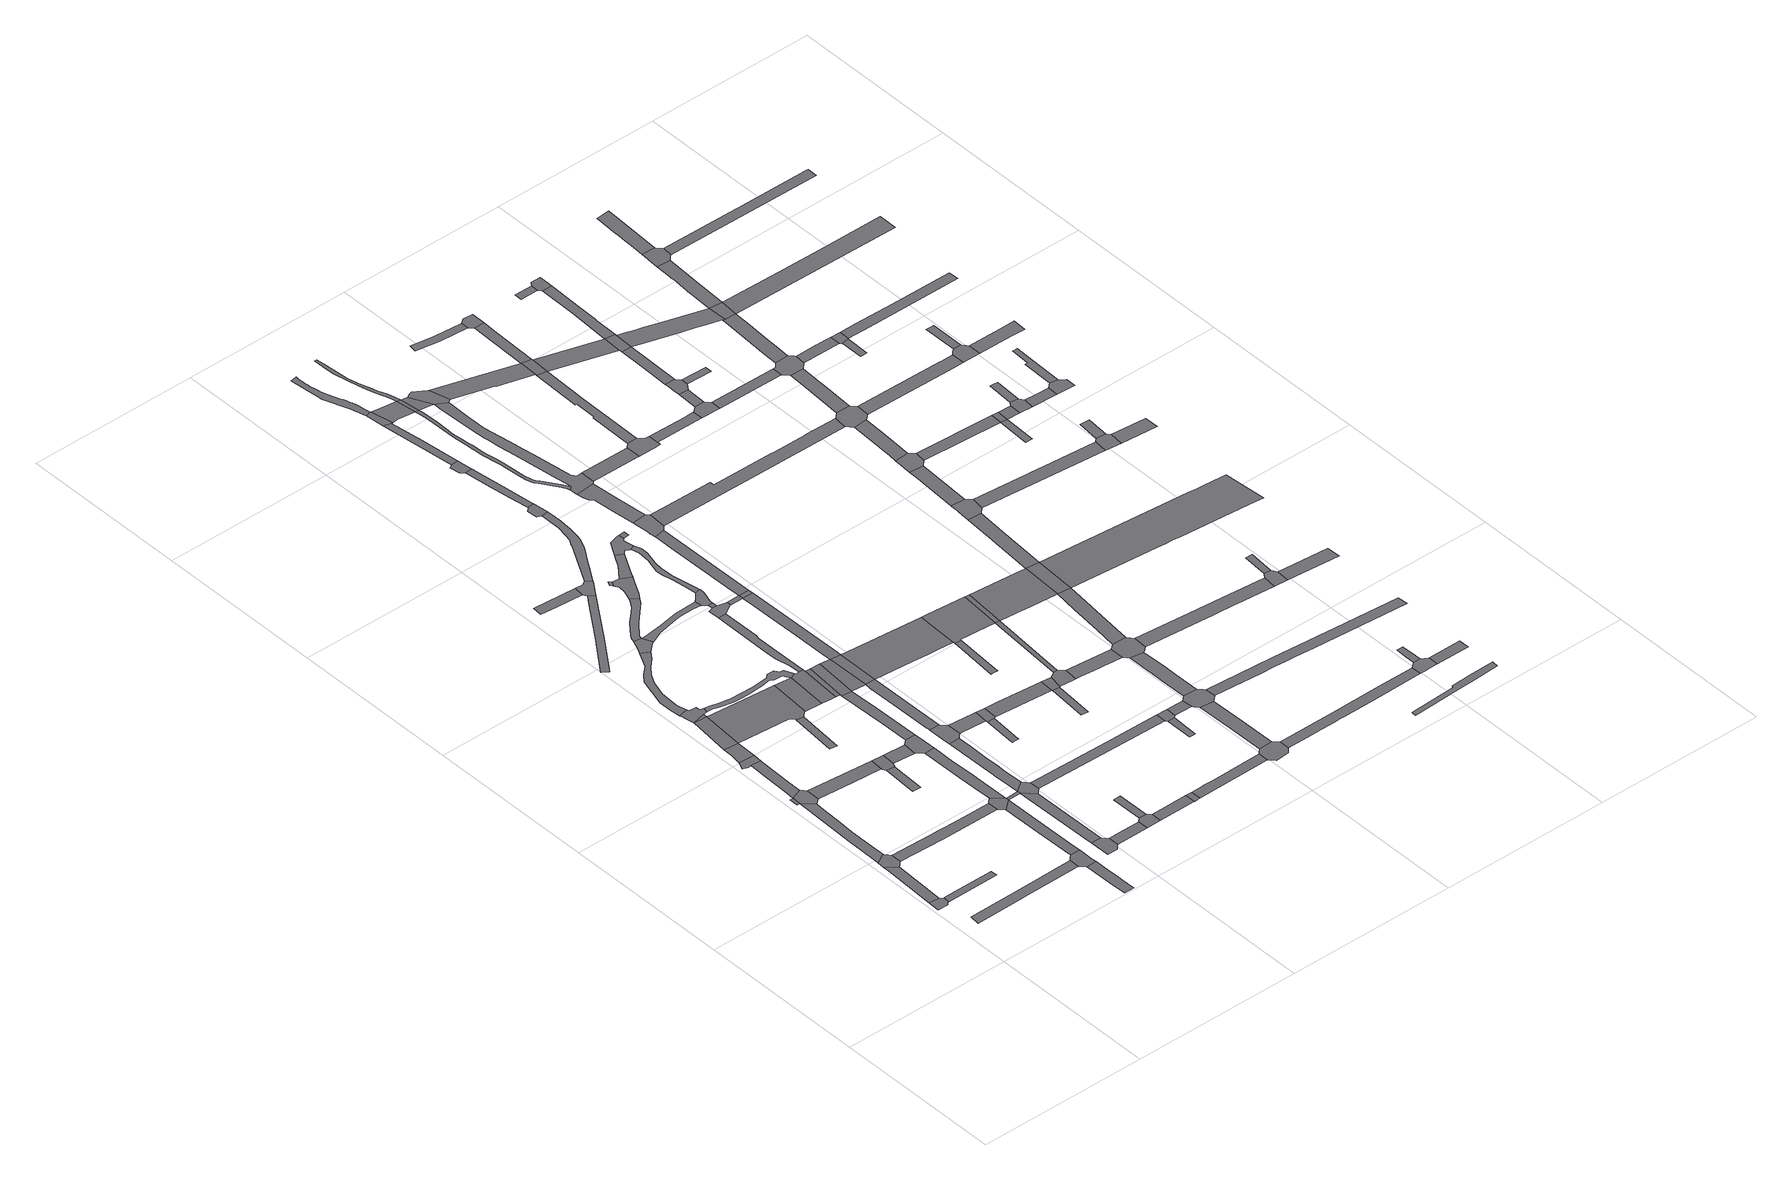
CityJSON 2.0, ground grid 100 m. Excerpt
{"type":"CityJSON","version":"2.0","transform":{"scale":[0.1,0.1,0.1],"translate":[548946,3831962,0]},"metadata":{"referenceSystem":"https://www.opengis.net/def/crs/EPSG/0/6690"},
"CityObjects":{
"road1":{"type":"Road","geometry":[{"type":"MultiSurface","lod":"1","boundaries":[[[0,1,2,3,4,5,6,7,8]]]}]},
"road2":{"type":"Road","attributes":{"RoadStructureAttribute.sectionType":"1"},"geometry":[{"type":"MultiSurface","lod":"1","boundaries":[[[9,10,0,8,11]]]}]},
"road3":{"type":"Road","geometry":[{"type":"MultiSurface","lod":"1","boundaries":[[[12,13,14,15,9,11,16,17,18,19]]]}]},
"road4":{"type":"Road","attributes":{"RoadStructureAttribute.sectionType":"1"},"geometry":[{"type":"MultiSurface","lod":"1","boundaries":[[[20,21,22,23,24,25,6,5]]]}]},
"road5":{"type":"Road","attributes":{"RoadStructureAttribute.sectionType":"1"},"geometry":[{"type":"MultiSurface","lod":"1","boundaries":[[[26,27,28,29,30,31,32,33,34,15,14,35,36,37,38,39,40,41,42]]]}]},
"road6":{"type":"Road","attributes":{"RoadStructureAttribute.sectionType":"1"},"geometry":[{"type":"MultiSurface","lod":"1","boundaries":[[[43,44,26,45]]]}]},
"road7":{"type":"Road","attributes":{"RoadStructureAttribute.sectionType":"1"},"geometry":[{"type":"MultiSurface","lod":"1","boundaries":[[[46,47,48,49,50,51,52]]]}]},
"road8":{"type":"Road","geometry":[{"type":"MultiSurface","lod":"1","boundaries":[[[53,54,45,26,42,55,56]]]}]},
"road9":{"type":"Road","attributes":{"RoadStructureAttribute.sectionType":"1"},"geometry":[{"type":"MultiSurface","lod":"1","boundaries":[[[57,58,59,60,45,54,61,62,63,64]]]}]},
"road10":{"type":"Road","geometry":[{"type":"MultiSurface","lod":"1","boundaries":[[[65,66,67,57,64,68]]]}]},
"road11":{"type":"Road","attributes":{"RoadStructureAttribute.sectionType":"1"},"geometry":[{"type":"MultiSurface","lod":"1","boundaries":[[[69,70,65,68,71,72]]]}]},
"road12":{"type":"Road","attributes":{"RoadStructureAttribute.sectionType":"1"},"geometry":[{"type":"MultiSurface","lod":"1","boundaries":[[[73,74,75,76,19,18,77,78,79]]]}]},
"road13":{"type":"Road","geometry":[{"type":"MultiSurface","lod":"1","boundaries":[[[80,69,72,81]]]}]},
"road14":{"type":"Road","attributes":{"RoadStructureAttribute.sectionType":"1"},"geometry":[{"type":"MultiSurface","lod":"1","boundaries":[[[56,55,82,83,84]]]}]},
"road15":{"type":"Road","geometry":[{"type":"MultiSurface","lod":"1","boundaries":[[[85,80,81]]]}]},
"road16":{"type":"Road","attributes":{"RoadStructureAttribute.sectionType":"1"},"geometry":[{"type":"MultiSurface","lod":"1","boundaries":[[[86,87,88,89,90,91,92,80,85,93,94]]]}]},
"road17":{"type":"Road","attributes":{"RoadStructureAttribute.sectionType":"1"},"geometry":[{"type":"MultiSurface","lod":"1","boundaries":[[[95,96,97,98,99,100,101,102]]]}]},
"road18":{"type":"Road","geometry":[{"type":"MultiSurface","lod":"1","boundaries":[[[103,104,46,52,105,95,102,106,107,108]]]}]},
"road19":{"type":"Road","geometry":[{"type":"MultiSurface","lod":"1","boundaries":[[[109,110,111,112,113]]]}]},
"road20":{"type":"Road","attributes":{"RoadStructureAttribute.sectionType":"1"},"geometry":[{"type":"MultiSurface","lod":"1","boundaries":[[[114,115,116,117,118,119,120,121,90,89,122,123,124,125,126,127,128,129]]]}]},
"road21":{"type":"Road","attributes":{"RoadStructureAttribute.sectionType":"1"},"geometry":[{"type":"MultiSurface","lod":"1","boundaries":[[[130,131,132,133,134,135,103,108]]]}]},
"road22":{"type":"Road","attributes":{"RoadStructureAttribute.sectionType":"1"},"geometry":[{"type":"MultiSurface","lod":"1","boundaries":[[[81,72,136,137,138,139,140,141,142,143,144,145]]]}]},
"road23":{"type":"Road","geometry":[{"type":"MultiSurface","lod":"1","boundaries":[[[84,83,146,109,113,147,148]]]}]},
"road24":{"type":"Road","attributes":{"RoadStructureAttribute.sectionType":"1"},"geometry":[{"type":"MultiSurface","lod":"1","boundaries":[[[139,149,150,151,152,140]]]}]},
"road25":{"type":"Road","geometry":[{"type":"MultiSurface","lod":"1","boundaries":[[[153,154,155,156,157,158,159,160,161,162,163,164,165]]]}]},
"road26":{"type":"Road","geometry":[{"type":"MultiSurface","lod":"1","boundaries":[[[166,79,78,167,168,134,133,169]]]}]},
"road27":{"type":"Road","attributes":{"RoadStructureAttribute.sectionType":"1"},"geometry":[{"type":"MultiSurface","lod":"1","boundaries":[[[148,147,170,171]]]}]},
"road28":{"type":"Road","attributes":{"RoadStructureAttribute.sectionType":"1"},"geometry":[{"type":"MultiSurface","lod":"1","boundaries":[[[172,173,174,175,176,177,178,179,180,181,182]]]}]},
"road29":{"type":"Road","attributes":{"RoadStructureAttribute.sectionType":"1"},"geometry":[{"type":"MultiSurface","lod":"1","boundaries":[[[183,184,185,186,187,156,155,188]]]}]},
"road30":{"type":"Road","attributes":{"RoadStructureAttribute.sectionType":"1"},"geometry":[{"type":"MultiSurface","lod":"1","boundaries":[[[189,190,191,192,193,194,195,196,197,198,199,94,93,200,201,202,203,204,205,206,207,208,209,210,211,212,213,214,215,216]]]}]},
"road31":{"type":"Road","attributes":{"RoadStructureAttribute.sectionType":"1"},"geometry":[{"type":"MultiSurface","lod":"1","boundaries":[[[217,169,133,218,183]]]}]},
"road32":{"type":"Road","attributes":{"RoadStructureAttribute.sectionType":"1"},"geometry":[{"type":"MultiSurface","lod":"1","boundaries":[[[219,220,221,222,223,224,225,226,227,228,229,166,169]]]}]},
"road33":{"type":"Road","geometry":[{"type":"MultiSurface","lod":"1","boundaries":[[[230,231,114,129,232,233,234]]]}]},
"road34":{"type":"Road","attributes":{"RoadStructureAttribute.sectionType":"1"},"geometry":[{"type":"MultiSurface","lod":"1","boundaries":[[[235,236,165,164,237,238]]]}]},
"road35":{"type":"Road","geometry":[{"type":"MultiSurface","lod":"1","boundaries":[[[239,217,183,188,240,241,242,243]]]}]},
"road36":{"type":"Road","geometry":[{"type":"MultiSurface","lod":"1","boundaries":[[[244,245,246,247,248,249,171,170,250,251,226,225]]]}]},
"road37":{"type":"Road","attributes":{"RoadStructureAttribute.sectionType":"1"},"geometry":[{"type":"MultiSurface","lod":"1","boundaries":[[[252,253,254,255,256]]]}]},
"road38":{"type":"Road","geometry":[{"type":"MultiSurface","lod":"1","boundaries":[[[145,144,257,258,215]]]}]},
"road39":{"type":"Road","attributes":{"RoadStructureAttribute.sectionType":"1"},"geometry":[{"type":"MultiSurface","lod":"1","boundaries":[[[259,260,261,262,263,217,239,264,265,266,267,268,269]]]}]},
"road40":{"type":"Road","attributes":{"RoadStructureAttribute.sectionType":"1"},"geometry":[{"type":"MultiSurface","lod":"1","boundaries":[[[270,271,249,248,272,273,274,275]]]}]},
"road41":{"type":"Road","attributes":{"RoadStructureAttribute.sectionType":"1"},"geometry":[{"type":"MultiSurface","lod":"1","boundaries":[[[276,277,278,279,280,281,282,230,234,283,284,285,286,287,288]]]}]},
"road42":{"type":"Road","geometry":[{"type":"MultiSurface","lod":"1","boundaries":[[[289,290,238,237,291,292]]]}]},
"road43":{"type":"Road","geometry":[{"type":"MultiSurface","lod":"1","boundaries":[[[293,216,215,258,294,295,296,297,298]]]}]},
"road44":{"type":"Road","geometry":[{"type":"MultiSurface","lod":"1","boundaries":[[[299,300,290,289]]]}]},
"road45":{"type":"Road","geometry":[{"type":"MultiSurface","lod":"1","boundaries":[[[301,302,303,304,259,269,305,306,307,308]]]}]},
"road46":{"type":"Road","attributes":{"RoadStructureAttribute.sectionType":"1"},"geometry":[{"type":"MultiSurface","lod":"1","boundaries":[[[296,295,309,310]]]}]},
"road47":{"type":"Road","attributes":{"RoadStructureAttribute.sectionType":"1"},"geometry":[{"type":"MultiSurface","lod":"1","boundaries":[[[311,312,313,314,315,234,233,316,317,318,319,320]]]}]},
"road48":{"type":"Road","geometry":[{"type":"MultiSurface","lod":"1","boundaries":[[[321,322,256,255,172,182,323,324,325]]]}]},
"road49":{"type":"Road","geometry":[{"type":"MultiSurface","lod":"1","boundaries":[[[326,327,310,309,328,270,275,329]]]}]},
"road50":{"type":"Road","attributes":{"RoadStructureAttribute.sectionType":"1"},"geometry":[{"type":"MultiSurface","lod":"1","boundaries":[[[330,331,332,333,334,335,301,308,336,337,338,339,340]]]}]},
"road51":{"type":"Road","attributes":{"RoadStructureAttribute.sectionType":"1"},"geometry":[{"type":"MultiSurface","lod":"1","boundaries":[[[341,342,292,291,343,344]]]}]},
"road52":{"type":"Road","attributes":{"RoadStructureAttribute.sectionType":"1"},"geometry":[{"type":"MultiSurface","lod":"1","boundaries":[[[345,329,275,346,347,330,348]]]}]},
"road53":{"type":"Road","attributes":{"RoadStructureAttribute.sectionType":"1"},"geometry":[{"type":"MultiSurface","lod":"1","boundaries":[[[349,350,351,352,298,297,353,354,355,356]]]}]},
"road54":{"type":"Road","attributes":{"RoadStructureAttribute.sectionType":"1"},"geometry":[{"type":"MultiSurface","lod":"1","boundaries":[[[357,358,359,360]]]}]},
"road55":{"type":"Road","attributes":{"RoadStructureAttribute.sectionType":"1"},"geometry":[{"type":"MultiSurface","lod":"1","boundaries":[[[361,307,306,362,363]]]}]},
"road56":{"type":"Road","attributes":{"RoadStructureAttribute.sectionType":"1"},"geometry":[{"type":"MultiSurface","lod":"1","boundaries":[[[364,360,359,365,366,276,288,367,368,369,370]]]}]},
"road57":{"type":"Road","geometry":[{"type":"MultiSurface","lod":"1","boundaries":[[[371,372,373,374,375,376,377]]]}]},
"road58":{"type":"Road","geometry":[{"type":"MultiSurface","lod":"1","boundaries":[[[348,330,340,378,379]]]}]},
"road59":{"type":"Road","geometry":[{"type":"MultiSurface","lod":"1","boundaries":[[[344,343,380,381,382]]]}]},
"road60":{"type":"Road","geometry":[{"type":"MultiSurface","lod":"1","boundaries":[[[363,362,371,377,383,384]]]}]},
"road61":{"type":"Road","geometry":[{"type":"MultiSurface","lod":"1","boundaries":[[[385,386,387,349,356,388,389,390]]]}]},
"road62":{"type":"Road","attributes":{"RoadStructureAttribute.sectionType":"1"},"geometry":[{"type":"MultiSurface","lod":"1","boundaries":[[[391,386,385,392]]]}]},
"road63":{"type":"Road","attributes":{"RoadStructureAttribute.sectionType":"1"},"geometry":[{"type":"MultiSurface","lod":"1","boundaries":[[[393,394,395,396,397,398,399,400,401,402,403,404,405,406,407,408,409,410,411,412,413,414,321,325]]]}]},
"road64":{"type":"Road","geometry":[{"type":"MultiSurface","lod":"1","boundaries":[[[415,416,417,418,419,311,320,391,392]]]}]},
"road65":{"type":"Road","attributes":{"RoadStructureAttribute.sectionType":"1"},"geometry":[{"type":"MultiSurface","lod":"1","boundaries":[[[420,421,422,423,370,369,424,425]]]}]},
"road66":{"type":"Road","attributes":{"RoadStructureAttribute.sectionType":"1"},"geometry":[{"type":"MultiSurface","lod":"1","boundaries":[[[426,427,428,243,242,429,430,431,432]]]}]},
"road67":{"type":"Road","attributes":{"RoadStructureAttribute.sectionType":"1"},"geometry":[{"type":"MultiSurface","lod":"1","boundaries":[[[433,434,435,436,437,348,379,438,439,440,441,442,443]]]}]},
"road68":{"type":"Road","attributes":{"RoadStructureAttribute.sectionType":"1"},"geometry":[{"type":"MultiSurface","lod":"1","boundaries":[[[390,389,433,444]]]}]},
"road69":{"type":"Road","attributes":{"RoadStructureAttribute.sectionType":"1"},"geometry":[{"type":"MultiSurface","lod":"1","boundaries":[[[445,446,447,448,449,450,451,452,453,454,455,456,457,458,459,460,461,462,463,464,465,466,467,418,417]]]}]},
"road70":{"type":"Road","geometry":[{"type":"MultiSurface","lod":"1","boundaries":[[[468,469,470,471,420,425,472,473,456,455,474,475,476,477,478]]]}]},
"road71":{"type":"Road","geometry":[{"type":"MultiSurface","lod":"1","boundaries":[[[444,433,443,479]]]}]},
"road72":{"type":"Road","geometry":[{"type":"MultiSurface","lod":"1","boundaries":[[[480,481,482,483,484,485,486,406,405]]]}]},
"road73":{"type":"Road","attributes":{"RoadStructureAttribute.sectionType":"1"},"geometry":[{"type":"MultiSurface","lod":"1","boundaries":[[[487,384,383,488,489]]]}]},
"road74":{"type":"Road","attributes":{"RoadStructureAttribute.sectionType":"1"},"geometry":[{"type":"MultiSurface","lod":"1","boundaries":[[[379,378,490,491,492,493,494,495]]]}]},
"road75":{"type":"Road","attributes":{"RoadStructureAttribute.sectionType":"1"},"geometry":[{"type":"MultiSurface","lod":"1","boundaries":[[[496,497,498,382,381,499,500,501]]]}]},
"road76":{"type":"Road","attributes":{"RoadStructureAttribute.sectionType":"1"},"geometry":[{"type":"MultiSurface","lod":"1","boundaries":[[[502,503,504,505,506,507,508,509,483,482]]]}]},
"road77":{"type":"Road","attributes":{"RoadStructureAttribute.sectionType":"1"},"geometry":[{"type":"MultiSurface","lod":"1","boundaries":[[[510,511,512,468,478]]]}]},
"road78":{"type":"Road","attributes":{"RoadStructureAttribute.sectionType":"1"},"geometry":[{"type":"MultiSurface","lod":"1","boundaries":[[[513,514,515,516,517,518,519,520,444,479]]]}]},
"road79":{"type":"Road","geometry":[{"type":"MultiSurface","lod":"1","boundaries":[[[521,522,523,524,525,506,505]]]}]},
"road80":{"type":"Road","attributes":{"RoadStructureAttribute.sectionType":"1"},"geometry":[{"type":"MultiSurface","lod":"1","boundaries":[[[526,527,528,529,530]]]}]},
"road81":{"type":"Road","attributes":{"RoadStructureAttribute.sectionType":"1"},"geometry":[{"type":"MultiSurface","lod":"1","boundaries":[[[531,532,523,522,533,534,535]]]}]},
"road82":{"type":"Road","attributes":{"RoadStructureAttribute.sectionType":"1"},"geometry":[{"type":"MultiSurface","lod":"1","boundaries":[[[536,537,538,539,540,541,542]]]}]},
"road83":{"type":"Road","geometry":[{"type":"MultiSurface","lod":"1","boundaries":[[[489,488,543,526,530,544,545,546]]]}]},
"road84":{"type":"Road","geometry":[{"type":"MultiSurface","lod":"1","boundaries":[[[547,548,531,535,549,550,551]]]}]},
"road85":{"type":"Road","geometry":[{"type":"MultiSurface","lod":"1","boundaries":[[[552,553,554,555,556,557,517,516,558,559,560,561]]]}]},
"road86":{"type":"Road","attributes":{"RoadStructureAttribute.sectionType":"1"},"geometry":[{"type":"MultiSurface","lod":"1","boundaries":[[[562,563,564,565,566,567,568,569,570,571,572,573,574,575,576,577,578,579,580,581,582,583,584,585,586,587,548,547]]]}]},
"road87":{"type":"Road","geometry":[{"type":"MultiSurface","lod":"1","boundaries":[[[588,589,590,591,592,593,594,595,596,553,552]]]}]},
"road88":{"type":"Road","geometry":[{"type":"MultiSurface","lod":"1","boundaries":[[[597,598,599,600,601,602]]]}]},
"road89":{"type":"Road","geometry":[{"type":"MultiSurface","lod":"1","boundaries":[[[603,546,545,604,605,606,607]]]}]},
"road90":{"type":"Road","attributes":{"RoadStructureAttribute.sectionType":"7"},"geometry":[{"type":"MultiSurface","lod":"1","boundaries":[[[608,609,551,550,610,611,612,613,614]]]}]},
"road91":{"type":"Road","geometry":[{"type":"MultiSurface","lod":"1","boundaries":[[[432,431,615,597,602,616,617]]]}]},
"road92":{"type":"Road","attributes":{"RoadStructureAttribute.sectionType":"1"},"geometry":[{"type":"MultiSurface","lod":"1","boundaries":[[[613,618,619,620,621,622,623,624,625,626,627,628,629,630,631,632,633,634,635,636,637,638,639,640,641,642,643,644,645,646,647,648,649,650,651,652,653,654,655,656,657,658,659,660,661]]]}]},
"road93":{"type":"Road","geometry":[{"type":"MultiSurface","lod":"1","boundaries":[[[662,663,664,665,501,500,666,667,668,669,670,671]]]}]},
"road94":{"type":"Road","geometry":[{"type":"MultiSurface","lod":"1","boundaries":[[[614,613,661,672]]]}]},
"road95":{"type":"Road","attributes":{"RoadStructureAttribute.sectionType":"1"},"geometry":[{"type":"MultiSurface","lod":"1","boundaries":[[[617,616,673,674]]]}]},
"road96":{"type":"Road","attributes":{"RoadStructureAttribute.sectionType":"1"},"geometry":[{"type":"MultiSurface","lod":"1","boundaries":[[[675,603,607,676]]]}]},
"road97":{"type":"Road","geometry":[{"type":"MultiSurface","lod":"1","boundaries":[[[677,495,494,678,679,536,542,680,681,682,683,684,675,685]]]}]},
"road98":{"type":"Road","attributes":{"RoadStructureAttribute.sectionType":"1"},"geometry":[{"type":"MultiSurface","lod":"1","boundaries":[[[686,687,688,689,690,691,692,693,694,695,696,697,698,699,640,639,590,589,700,701,702,703,704,705,706,707,708,709,710,711]]]}]},
"road99":{"type":"Road","attributes":{"RoadStructureAttribute.sectionType":"1"},"geometry":[{"type":"MultiSurface","lod":"1","boundaries":[[[712,713,714,715,716,717,718,719,720,721,614,672,722,723,724,725,726,727,728,729,730]]]}]},
"road100":{"type":"Road","geometry":[{"type":"MultiSurface","lod":"1","boundaries":[[[672,661,731,686,732]]]}]},
"road101":{"type":"Road","attributes":{"RoadStructureAttribute.sectionType":"1"},"geometry":[{"type":"MultiSurface","lod":"1","boundaries":[[[733,734,664,663,735,736]]]}]},
"road102":{"type":"Road","attributes":{"RoadStructureAttribute.sectionType":"1"},"geometry":[{"type":"MultiSurface","lod":"1","boundaries":[[[737,606,605,738,739,740,741,742,743,744]]]}]},
"road103":{"type":"Road","geometry":[{"type":"MultiSurface","lod":"1","boundaries":[[[745,746,747,748,732,686,711,749,750,751,752,753]]]}]},
"road104":{"type":"Road","geometry":[{"type":"MultiSurface","lod":"1","boundaries":[[[754,755,756,674,673,757,758,733,736,759,760,761,762,763,764,765]]]}]},
"road105":{"type":"Road","geometry":[{"type":"MultiSurface","lod":"1","boundaries":[[[701,700,766,767,768,769,770]]]}]},
"road106":{"type":"Road","geometry":[{"type":"MultiSurface","lod":"1","boundaries":[[[685,675,676,771]]]}]},
"road107":{"type":"Road","attributes":{"RoadStructureAttribute.sectionType":"1"},"geometry":[{"type":"MultiSurface","lod":"1","boundaries":[[[772,773,774,775,754,765,776,777,778,779]]]}]},
"road108":{"type":"Road","geometry":[{"type":"MultiSurface","lod":"1","boundaries":[[[780,781,744,743,782,772,779,783,784,785,786]]]}]},
"road109":{"type":"Road","attributes":{"RoadStructureAttribute.sectionType":"1"},"geometry":[{"type":"MultiSurface","lod":"1","boundaries":[[[787,788,789,771,676,790,791,792,793,794,795,796]]]}]},
"road110":{"type":"Road","attributes":{"RoadStructureAttribute.sectionType":"1"},"geometry":[{"type":"MultiSurface","lod":"1","boundaries":[[[797,752,751,798,799,800,801]]]}]},
"road111":{"type":"Road","geometry":[{"type":"MultiSurface","lod":"1","boundaries":[[[802,803,770,769,804,805,806,807,808,809,810,811,812,813,814]]]}]},
"road112":{"type":"Road","attributes":{"RoadStructureAttribute.sectionType":"1"},"geometry":[{"type":"MultiSurface","lod":"1","boundaries":[[[795,815,816,780,786,817,818]]]}]},
"road113":{"type":"Road","attributes":{"RoadStructureAttribute.sectionType":"1"},"geometry":[{"type":"MultiSurface","lod":"1","boundaries":[[[819,820,821,822,823,824,825,826,827,561,560,828,829,830,831]]]}]},
"road114":{"type":"Road","attributes":{"RoadStructureAttribute.sectionType":"1"},"geometry":[{"type":"MultiSurface","lod":"1","boundaries":[[[832,833,671,670,834,835,836,837,838,839,840,841,842,843,844,845]]]}]},
"road115":{"type":"Road","attributes":{"RoadStructureAttribute.sectionType":"1"},"geometry":[{"type":"MultiSurface","lod":"1","boundaries":[[[846,847,848,849,850,851,802,814,852,853]]]}]},
"road116":{"type":"Road","geometry":[{"type":"MultiSurface","lod":"1","boundaries":[[[796,795,818,854]]]}]},
"road117":{"type":"Road","attributes":{"RoadStructureAttribute.sectionType":"1"},"geometry":[{"type":"MultiSurface","lod":"1","boundaries":[[[855,856,857,858,859,860,861]]]}]},
"road118":{"type":"Road","attributes":{"RoadStructureAttribute.sectionType":"1"},"geometry":[{"type":"MultiSurface","lod":"1","boundaries":[[[862,863,810,809,864,865]]]}]},
"road119":{"type":"Road","geometry":[{"type":"MultiSurface","lod":"1","boundaries":[[[801,800,846,853,866,867]]]}]},
"road120":{"type":"Road","attributes":{"RoadStructureAttribute.sectionType":"1"},"geometry":[{"type":"MultiSurface","lod":"1","boundaries":[[[868,869,796,854,870,871,872]]]}]},
"road121":{"type":"Road","attributes":{"RoadStructureAttribute.sectionType":"1"},"geometry":[{"type":"MultiSurface","lod":"1","boundaries":[[[873,874,875,801,867,876,877]]]}]},
"road122":{"type":"Road","attributes":{"RoadStructureAttribute.sectionType":"1"},"geometry":[{"type":"MultiSurface","lod":"1","boundaries":[[[878,879,880,881,785,784,882,883,884,885,886,887,888]]]}]},
"road123":{"type":"Road","geometry":[{"type":"MultiSurface","lod":"1","boundaries":[[[889,861,860,873,877,890]]]}]},
"road124":{"type":"Road","attributes":{"RoadStructureAttribute.sectionType":"1"},"geometry":[{"type":"MultiSurface","lod":"1","boundaries":[[[891,892,762,761,893,894,895,896,897,898,899,900]]]}]},
"road125":{"type":"Road","geometry":[{"type":"MultiSurface","lod":"1","boundaries":[[[901,865,864,902,903,904,905,906]]]}]},
"road126":{"type":"Road","attributes":{"RoadStructureAttribute.sectionType":"1"},"geometry":[{"type":"MultiSurface","lod":"1","boundaries":[[[907,866,853,908,909,910]]]}]},
"road127":{"type":"Road","geometry":[{"type":"MultiSurface","lod":"1","boundaries":[[[911,912,913,914,915,916,868,872,917,918,919,920]]]}]},
"road128":{"type":"Road","attributes":{"RoadStructureAttribute.sectionType":"1"},"geometry":[{"type":"MultiSurface","lod":"1","boundaries":[[[921,901,906,922]]]}]},
"road129":{"type":"Road","geometry":[{"type":"MultiSurface","lod":"1","boundaries":[[[923,924,925,921,922,926,927,928]]]}]},
"road130":{"type":"Road","attributes":{"RoadStructureAttribute.sectionType":"1"},"geometry":[{"type":"MultiSurface","lod":"1","boundaries":[[[929,930,931,911,920,932]]]}]},
"road131":{"type":"Road","attributes":{"RoadStructureAttribute.sectionType":"1"},"geometry":[{"type":"MultiSurface","lod":"1","boundaries":[[[933,934,935,936,937,938,939,940,941,942,943,944]]]}]},
"road132":{"type":"Road","attributes":{"RoadStructureAttribute.sectionType":"1"},"geometry":[{"type":"MultiSurface","lod":"1","boundaries":[[[945,946,923,928,947,948]]]}]},
"road133":{"type":"Road","geometry":[{"type":"MultiSurface","lod":"1","boundaries":[[[949,950,845,844,951,952,953,954]]]}]},
"road134":{"type":"Road","geometry":[{"type":"MultiSurface","lod":"1","boundaries":[[[955,956,929,932,957,958]]]}]},
"road135":{"type":"Road","geometry":[{"type":"MultiSurface","lod":"1","boundaries":[[[959,960,961,927,926]]]}]},
"road136":{"type":"Road","geometry":[{"type":"MultiSurface","lod":"1","boundaries":[[[962,963,964,965,966,950,949]]]}]},
"road137":{"type":"Road","geometry":[{"type":"MultiSurface","lod":"1","boundaries":[[[910,909,967,945,948,968,969]]]}]},
"road138":{"type":"Road","attributes":{"RoadStructureAttribute.sectionType":"1"},"geometry":[{"type":"MultiSurface","lod":"1","boundaries":[[[905,904,970,971]]]}]},
"road139":{"type":"Road","attributes":{"RoadStructureAttribute.sectionType":"1"},"geometry":[{"type":"MultiSurface","lod":"1","boundaries":[[[972,973,974,975,976,956,955]]]}]},
"road140":{"type":"Road","geometry":[{"type":"MultiSurface","lod":"1","boundaries":[[[977,978,979,980]]]}]},
"road141":{"type":"Road","attributes":{"RoadStructureAttribute.sectionType":"1"},"geometry":[{"type":"MultiSurface","lod":"1","boundaries":[[[981,982,910,969,983,984,985,986,987]]]}]},
"road142":{"type":"Road","attributes":{"RoadStructureAttribute.sectionType":"1"},"geometry":[{"type":"MultiSurface","lod":"1","boundaries":[[[988,954,953,989]]]}]},
"road143":{"type":"Road","geometry":[{"type":"MultiSurface","lod":"1","boundaries":[[[990,991,831,830,992,974,973,993,994,995,996,997,998]]]}]},
"road144":{"type":"Road","attributes":{"RoadStructureAttribute.sectionType":"1"},"geometry":[{"type":"MultiSurface","lod":"1","boundaries":[[[999,1000,1001,1002,1003,854,818,1004,1005,1006,1007,1008,1009,1010,1011,1012]]]}]},
"road145":{"type":"Road","geometry":[{"type":"MultiSurface","lod":"1","boundaries":[[[1013,888,887,1014,1015,1016]]]}]},
"road146":{"type":"Road","geometry":[{"type":"MultiSurface","lod":"1","boundaries":[[[1017,980,979,981,987,1018]]]}]},
"road147":{"type":"Road","geometry":[{"type":"MultiSurface","lod":"1","boundaries":[[[1019,1020,1013,1016]]]}]},
"road148":{"type":"Road","attributes":{"RoadStructureAttribute.sectionType":"1"},"geometry":[{"type":"MultiSurface","lod":"1","boundaries":[[[1021,1022,990,998,1023,1024,1025,1026]]]}]},
"road149":{"type":"Road","attributes":{"RoadStructureAttribute.sectionType":"1"},"geometry":[{"type":"MultiSurface","lod":"1","boundaries":[[[1027,1028,1029,1030,1031,918,917,1032,1033,1034]]]}]},
"road150":{"type":"Road","attributes":{"RoadStructureAttribute.sectionType":"1"},"geometry":[{"type":"MultiSurface","lod":"1","boundaries":[[[1035,1036,1037,1038,1039,968,948,1040,1041,1042,1043,1044,1045,1046,1047]]]}]},
"road151":{"type":"Road","attributes":{"RoadStructureAttribute.sectionType":"1"},"geometry":[{"type":"MultiSurface","lod":"1","boundaries":[[[958,957,1048,1049]]]}]},
"road152":{"type":"Road","geometry":[{"type":"MultiSurface","lod":"1","boundaries":[[[1050,1051,1052,1053,1054,971,970,1055,1021,1026,1056,1057,1058,1059]]]}]},
"road153":{"type":"Road","attributes":{"RoadStructureAttribute.sectionType":"1"},"geometry":[{"type":"MultiSurface","lod":"1","boundaries":[[[1015,1014,1060,1061]]]}]},
"road154":{"type":"Road","attributes":{"RoadStructureAttribute.sectionType":"1"},"geometry":[{"type":"MultiSurface","lod":"1","boundaries":[[[1062,1063,1064,1052,1051,1065,1066,1067,1068,1069,1046]]]}]},
"road155":{"type":"Road","geometry":[{"type":"MultiSurface","lod":"1","boundaries":[[[1048,1070,1071,1072]]]}]},
"road156":{"type":"Road","attributes":{"RoadStructureAttribute.sectionType":"1"},"geometry":[{"type":"MultiSurface","lod":"1","boundaries":[[[1073,1074,1075,1059,1058,1076,1077]]]}]},
"road157":{"type":"Road","attributes":{"RoadStructureAttribute.sectionType":"1"},"geometry":[{"type":"MultiSurface","lod":"1","boundaries":[[[1078,1079,1080,995,994,1081,1082,1083]]]}]},
"road158":{"type":"Road","geometry":[{"type":"MultiSurface","lod":"1","boundaries":[[[1047,1046,1069,1084,1085]]]}]},
"road159":{"type":"Road","geometry":[{"type":"MultiSurface","lod":"1","boundaries":[[[1049,1048,1072,1086]]]}]},
"road160":{"type":"Road","attributes":{"RoadStructureAttribute.sectionType":"1"},"geometry":[{"type":"MultiSurface","lod":"1","boundaries":[[[1086,1072,1087,1088]]]}]},
"road161":{"type":"Road","attributes":{"RoadStructureAttribute.sectionType":"1"},"geometry":[{"type":"MultiSurface","lod":"1","boundaries":[[[1089,1090,1091,1092,1093,1094,1095,1096,1097,1047,1085,1098,1099,1100]]]}]},
"road162":{"type":"Road","geometry":[{"type":"MultiSurface","lod":"1","boundaries":[[[1101,1102,1103,1104,1105]]]}]},
"road163":{"type":"Road","geometry":[{"type":"MultiSurface","lod":"1","boundaries":[[[1077,1076,1105,1104,1106,1107]]]}]},
"road164":{"type":"Road","geometry":[{"type":"MultiSurface","lod":"1","boundaries":[[[1108,1034,1033,1109,1110,1111,1112]]]}]},
"road165":{"type":"Road","geometry":[{"type":"MultiSurface","lod":"1","boundaries":[[[1113,1088,1087,1114,1115,1116]]]}]},
"road166":{"type":"Road","geometry":[{"type":"MultiSurface","lod":"1","boundaries":[[[1117,1118,1108,1112]]]}]},
"road167":{"type":"Road","geometry":[{"type":"MultiSurface","lod":"1","boundaries":[[[1119,1120,1121,1113,1116]]]}]},
"road168":{"type":"Road","geometry":[{"type":"MultiSurface","lod":"1","boundaries":[[[1122,1089,1100,1123,1124,1125,1126,1127]]]}]},
"road169":{"type":"Road","attributes":{"RoadStructureAttribute.sectionType":"1"},"geometry":[{"type":"MultiSurface","lod":"1","boundaries":[[[1128,1115,1114,1129,1130]]]}]},
"road170":{"type":"Road","attributes":{"RoadStructureAttribute.sectionType":"1"},"geometry":[{"type":"MultiSurface","lod":"1","boundaries":[[[1131,1132,1133,1134,1135,1136,1137,1138,1122,1127]]]}]},
"road171":{"type":"Road","attributes":{"RoadStructureAttribute.sectionType":"1"},"geometry":[{"type":"MultiSurface","lod":"1","boundaries":[[[1111,1110,1139,1140]]]}]},
"road172":{"type":"Road","geometry":[{"type":"MultiSurface","lod":"1","boundaries":[[[1141,1142,1143,1083,1082,1144,1145,1146,1147]]]}]},
"road173":{"type":"Road","geometry":[{"type":"MultiSurface","lod":"1","boundaries":[[[1148,1130,1129,1149,1150,1151]]]}]},
"road174":{"type":"Road","geometry":[{"type":"MultiSurface","lod":"1","boundaries":[[[1152,1153,1154,1141,1147]]]}]},
"road175":{"type":"Road","attributes":{"RoadStructureAttribute.sectionType":"1"},"geometry":[{"type":"MultiSurface","lod":"1","boundaries":[[[1155,1156,1157,1158,1159,1160,1148,1151]]]}]},
"road176":{"type":"Road","attributes":{"RoadStructureAttribute.sectionType":"1"},"geometry":[{"type":"MultiSurface","lod":"1","boundaries":[[[1161,1162,1163,1164,1107,1106,1165,1166,1167]]]}]},
"road177":{"type":"Road","attributes":{"RoadStructureAttribute.sectionType":"1"},"geometry":[{"type":"MultiSurface","lod":"1","boundaries":[[[1168,1169,1084,1069,1170,1171]]]}]},
"road178":{"type":"Road","attributes":{"RoadStructureAttribute.sectionType":"1"},"geometry":[{"type":"MultiSurface","lod":"1","boundaries":[[[1172,1145,1144,1173,1174,1175]]]}]},
"road179":{"type":"Road","attributes":{"RoadStructureAttribute.sectionType":"1"},"geometry":[{"type":"MultiSurface","lod":"1","boundaries":[[[1176,1177,1178,1125,1124,1179,1180,1181]]]}]}
},
"vertices":[
[28,579,0],[25,510,0],[85,511,0],[96,523,0],[102,524,0],[104,524,0],[109,562,0],[108,563,0],[88,576,0],
[43,932,0],[41,896,0],[101,885,0],
[125,984,0],[120,991,0],[106,1008,0],[45,975,0],[111,894,0],[122,904,0],[132,914,0],[133,975,0],
[106,524,0],[416,525,0],[416,543,0],[415,562,0],[123,562,0],[111,562,0],
[62,1573,0],[60,1534,0],[59,1517,0],[59,1510,0],[53,1378,0],[49,1244,0],[47,1178,0],[47,1098,0],[47,997,0],[107,1099,0],[107,1242,0],[112,1347,0],[113,1378,0],[113,1379,0],[117,1462,0],[120,1513,0],[120,1515,0],
[45,1626,0],[43,1573,0],[64,1623,0],
[759,373,0],[458,369,0],[110,365,0],[104,305,0],[402,310,0],[407,310,0],[759,313,0],
[140,1636,0],[126,1649,0],[153,1541,0],[153,1622,0],
[77,1949,0],[77,1945,0],[72,1835,0],[66,1675,0],[128,1702,0],[128,1703,0],[129,1745,0],[137,1946,0],
[46,2003,0],[28,1958,0],[59,1946,0],[140,1999,0],
[58,2126,0],[56,2066,0],[140,2012,0],[142,2120,0],
[594,967,0],[476,969,0],[431,970,0],[381,971,0],[401,907,0],[754,904,0],[752,964,0],
[85,2380,0],[161,2373,0],
[363,1524,0],[534,1510,0],[541,1590,0],
[165,2399,0],
[172,2437,0],[172,2462,0],[127,2466,0],[124,2478,0],[69,2466,0],[74,2451,0],[76,2436,0],[187,2404,0],[193,2433,0],
[790,282,0],[791,85,0],[792,9,0],[853,10,0],[851,93,0],[851,124,0],[849,202,0],[849,283,0],
[789,403,0],[773,388,0],[774,299,0],[848,314,0],[848,373,0],[848,404,0],
[546,1484,0],[536,1281,0],[561,1280,0],[586,1279,0],[596,1481,0],
[241,2957,0],[227,2932,0],[193,2864,0],[148,2821,0],[111,2776,0],[63,2606,0],[63,2526,0],[65,2509,0],[112,2532,0],[111,2536,0],[117,2651,0],[144,2739,0],[173,2797,0],[210,2842,0],[255,2887,0],[289,2930,0],
[847,443,0],[844,727,0],[842,903,0],[842,921,0],[783,870,0],[785,638,0],
[152,2119,0],[453,2098,0],[475,2071,0],[474,2068,0],[517,2061,0],[519,2064,0],[522,2067,0],[544,2089,0],[550,2089,0],[569,2338,0],
[537,1504,0],[607,1504,0],[613,1584,0],
[448,1792,0],[469,1789,0],[491,1785,0],[491,1787,0],
[1007,384,0],[1002,389,0],[987,406,0],[927,405,0],[927,374,0],[927,363,0],[928,301,0],[928,287,0],[988,288,0],[998,298,0],[1003,302,0],[1016,315,0],[1014,375,0],
[782,994,0],[762,895,0],[765,891,0],[842,939,0],
[735,1493,0],[742,1574,0],
[343,3459,0],[311,3412,0],[163,3196,0],[16,2993,0],[11,2986,0],[1,2973,0],[37,2948,0],[45,2960,0],[49,2966,0],[197,3173,0],[377,3436,0],
[920,924,0],[920,912,0],[920,890,0],[926,484,0],[926,434,0],[981,861,0],
[680,2394,0],[657,2399,0],[642,2424,0],[599,2426,0],[582,2408,0],[480,2400,0],[345,2401,0],[330,2404,0],[310,2409,0],[290,2413,0],[222,2427,0],[225,2400,0],[255,2390,0],[296,2381,0],[300,2381,0],[318,2375,0],[332,2371,0],[382,2369,0],[430,2369,0],[477,2372,0],[532,2375,0],[570,2383,0],[585,2381,0],[597,2371,0],[617,2371,0],[647,2369,0],[670,2329,0],[703,2345,0],
[920,941,0],[913,923,0],
[842,950,0],[842,959,0],[841,996,0],[839,1106,0],[838,1197,0],[836,1321,0],[834,1462,0],[775,1461,0],[778,1213,0],[778,1212,0],[779,1106,0],
[279,3047,0],[256,2985,0],[336,2973,0],[351,2980,0],[323,3041,0],
[1162,376,0],[1106,375,0],[1208,316,0],[1208,376,0],
[981,985,0],[996,877,0],[1009,890,0],[1011,892,0],[1008,951,0],
[834,1490,0],[834,1493,0],[834,1495,0],[833,1557,0],[833,1601,0],[773,1600,0],[746,1492,0],[759,1479,0],
[82,3559,0],[77,3500,0],[177,3493,0],[330,3482,0],[335,3541,0],
[556,2088,0],[651,2081,0],
[912,1436,0],[913,1423,0],[916,1116,0],[916,1107,0],[919,990,0],[980,991,0],[976,1108,0],[977,1162,0],[976,1249,0],[976,1354,0],[975,1436,0],
[763,2063,0],[770,1760,0],[833,1620,0],[830,1751,0],[829,1918,0],[822,2056,0],
[481,3307,0],[470,3289,0],[449,3254,0],[414,3219,0],[362,3168,0],[323,3123,0],[288,3073,0],[328,3061,0],[358,3096,0],[358,3097,0],[395,3141,0],[501,3245,0],[520,3274,0],
[1273,397,0],[1228,397,0],[1294,317,0],[1293,376,0],
[708,2335,0],[709,2076,0],[736,2074,0],[755,2322,0],[755,2337,0],[728,2337,0],
[1271,585,0],[1226,584,0],
[911,1580,0],[911,1565,0],[912,1490,0],[912,1463,0],[989,1451,0],[1003,1466,0],[1002,1550,0],[972,1580,0],
[763,2072,0],[784,2319,0],
[705,3077,0],[575,3073,0],[553,3069,0],[461,3052,0],[343,3038,0],[421,3012,0],[544,3036,0],[568,3041,0],[656,3044,0],[711,3039,0],
[406,3550,0],[381,3537,0],[410,3485,0],[427,3509,0],[439,3529,0],
[822,2320,0],[822,2316,0],[763,2070,0],[845,2318,0],
[908,2050,0],[906,2015,0],[907,1881,0],[909,1747,0],[911,1599,0],[911,1590,0],[972,1591,0],[971,1600,0],[971,1751,0],[967,2015,0],[967,2050,0],
[1399,377,0],[1352,377,0],[1514,318,0],[1514,378,0],
[898,2313,0],[833,2056,0],[898,2050,0],[907,2312,0],
[709,2909,0],[709,2558,0],[709,2487,0],[725,2407,0],[753,2535,0],[752,2661,0],[759,2688,0],[756,2909,0],
[489,3472,0],[477,3447,0],[489,3435,0],[504,3460,0],
[1155,1536,0],[1160,1453,0],[1167,1535,0],
[512,3457,0],[505,3405,0],[500,3362,0],[541,3308,0],[582,3383,0],[604,3424,0],[544,3455,0],
[1166,1442,0],[1151,1249,0],[1151,1244,0],[1171,1243,0],[1191,1242,0],[1191,1249,0],[1204,1440,0],
[967,2052,0],[969,2302,0],
[1518,313,0],[1552,319,0],[1552,378,0],
[1217,1448,0],[1224,1530,0],
[764,2985,0],[739,2985,0],[709,2979,0],[810,2943,0],[822,2946,0],[821,2973,0],
[736,3015,0],[763,3015,0],
[472,3583,0],[531,3679,0],[551,3710,0],[574,3747,0],[586,3772,0],[603,3809,0],[613,3844,0],[619,3881,0],[622,3908,0],[625,3946,0],[627,3978,0],[626,4053,0],[625,4072,0],[584,4068,0],[586,4053,0],[584,3947,0],[572,3883,0],[564,3841,0],[563,3840,0],[544,3807,0],[546,3805,0],[472,3670,0],
[763,3032,0],[785,3100,0],[787,3133,0],[752,3127,0],[728,3097,0],
[649,3607,0],[635,3583,0],[606,3533,0],[579,3496,0],[627,3468,0],[690,3584,0],
[1494,943,0],[1076,950,0],[1010,951,0],[1328,887,0],[1638,881,0],[1816,878,0],[1817,938,0],
[899,2945,0],[900,2895,0],[901,2762,0],[903,2558,0],[905,2340,0],[969,2303,0],[969,2308,0],[970,2327,0],[966,2582,0],[963,2763,0],[962,2946,0],
[899,2972,0],
[786,3138,0],[784,3149,0],[774,3201,0],[756,3300,0],[753,3350,0],[752,3385,0],[759,3432,0],[771,3475,0],[781,3517,0],[781,3560,0],[768,3600,0],[738,3587,0],[751,3540,0],[746,3470,0],[739,3452,0],[730,3414,0],[722,3379,0],[723,3339,0],[736,3277,0],[746,3209,0],[749,3185,0],[750,3168,0],[751,3160,0],
[765,3707,0],[744,3705,0],[699,3692,0],[665,3636,0],[713,3604,0],[732,3591,0],[757,3642,0],[757,3658,0],[757,3665,0],[761,3668,0],[769,3675,0],
[961,2973,0],
[616,4158,0],[616,4161,0],[615,4165,0],[576,4161,0],[571,4156,0],[555,4140,0],[560,4080,0],
[1303,1524,0],[1558,1419,0],[1565,1501,0],
[1197,2033,0],[1251,2028,0],[1292,2025,0],[1353,2020,0],[1442,2012,0],[1454,2261,0],
[1691,379,0],[1628,379,0],[1626,379,0],[1554,319,0],[1993,322,0],[1993,382,0],
[613,4183,0],[613,4184,0],[598,4314,0],[567,4568,0],[524,4563,0],[540,4425,0],[559,4273,0],[573,4179,0],
[804,3678,0],[804,3713,0],[776,3709,0],
[961,3025,0],[956,3469,0],[955,3582,0],[955,3594,0],[893,3582,0],[893,3436,0],[896,3220,0],[898,3024,0],
[563,4603,0],[557,4659,0],[513,4655,0],[494,4642,0],[502,4581,0],
[1561,1414,0],[1541,1181,0],[1561,1178,0],[1582,1177,0],[1602,1409,0],
[463,5101,0],[499,4785,0],[553,4688,0],[530,4892,0],[505,5090,0],
[1447,2001,0],[1431,1831,0],[1419,1707,0],[1440,1706,0],[1461,1705,0],[1470,1827,0],[1483,2001,0],
[1562,1416,0],[1603,1410,0],[1607,1415,0],[1624,1496,0],
[485,5221,0],[452,5212,0],[507,5090,0],[511,5091,0],[488,5221,0],
[966,3742,0],[880,3734,0],[883,3706,0],[885,3673,0],[889,3629,0],[890,3617,0],[966,3605,0],[973,3613,0],[979,3619,0],[983,3726,0],
[473,5303,0],[468,5319,0],[467,5323,0],[465,5333,0],[459,5351,0],[454,5368,0],[448,5384,0],[442,5398,0],[431,5428,0],[419,5464,0],[411,5487,0],[410,5490,0],[407,5506,0],[404,5521,0],[400,5540,0],[397,5561,0],[395,5583,0],[393,5600,0],[392,5617,0],[391,5632,0],[391,5645,0],[392,5664,0],[354,5658,0],[372,5479,0],[375,5450,0],[428,5307,0],
[948,3927,0],[933,4088,0],[824,4080,0],[827,4039,0],[836,4012,0],[844,4004,0],[856,3994,0],[869,3861,0],[875,3798,0],
[1827,864,0],[1826,704,0],[1844,704,0],[1861,704,0],[1867,862,0],[1867,864,0],
[1658,1517,0],[1692,1408,0],[1705,1407,0],[1712,1488,0],[1681,1515,0],
[511,5217,0],[489,5221,0],[511,5086,0],[542,5093,0],[546,5093,0],[651,5079,0],[636,5198,0],
[1827,865,0],[1882,877,0],[1883,937,0],
[654,5060,0],[658,5022,0],[660,4946,0],[661,4822,0],[663,4784,0],[667,4723,0],[671,4692,0],[673,4652,0],[673,4626,0],[676,4603,0],[681,4580,0],[686,4551,0],[694,4500,0],[697,4456,0],[705,4357,0],[708,4327,0],[714,4308,0],[724,4287,0],[737,4266,0],[795,4180,0],[813,4151,0],[820,4130,0],[840,4147,0],[812,4191,0],[753,4277,0],[741,4297,0],[733,4315,0],[728,4331,0],[724,4359,0],[717,4457,0],[713,4502,0],[706,4554,0],[700,4584,0],[696,4606,0],[693,4628,0],[693,4652,0],[691,4693,0],[687,4725,0],[680,4785,0],[677,4831,0],[680,4947,0],[678,5024,0],[674,5063,0],[672,5076,0],
[2120,394,0],[2101,412,0],[2022,411,0],[2003,392,0],[2002,312,0],[2024,289,0],[2104,296,0],[2121,314,0],[2130,323,0],[2130,384,0],
[657,5195,0],
[1988,875,0],[1985,936,0],
[1695,1991,0],[1723,1989,0],
[1489,2258,0],[1445,2005,0],[1446,2004,0],[1483,2002,0],[1487,2006,0],[1489,2008,0],[1689,1992,0],[1692,1992,0],[1716,2239,0],
[758,5063,0],[758,5052,0],[758,5044,0],[758,5022,0],[760,4964,0],[761,4923,0],[763,4889,0],[769,4744,0],[770,4713,0],[773,4681,0],[783,4605,0],[794,4509,0],[831,4233,0],[837,4179,0],[948,4104,0],[948,4189,0],[917,4189,0],[906,4203,0],[895,4215,0],[864,4453,0],[855,4518,0],[842,4605,0],[835,4667,0],[820,4767,0],[818,4889,0],[822,5026,0],
[541,5697,0],[543,5634,0],[543,5620,0],[546,5560,0],[562,5480,0],[576,5411,0],[588,5364,0],[601,5317,0],[620,5266,0],[632,5231,0],[651,5235,0],[639,5272,0],[620,5323,0],[608,5369,0],[591,5415,0],[587,5433,0],[574,5492,0],[561,5634,0],[555,5697,0],
[740,5067,0],[697,5189,0],
[2016,842,0],[2019,621,0],[2099,623,0],[2096,835,0],
[1899,1471,0],[1742,1404,0],[1809,1398,0],[1862,1394,0],[1892,1391,0],[1894,1391,0],[1984,1383,0],[1984,1463,0],
[741,5206,0],[729,5203,0],[723,5202,0],[704,5193,0],[830,5031,0],[831,5032,0],[842,5040,0],[808,5159,0],[807,5162,0],
[2014,963,0],[1995,945,0],[1994,944,0],[1997,864,0],[2001,860,0],[2116,853,0],[2120,856,0],[2130,866,0],[2124,926,0],[2115,937,0],[2111,941,0],[2095,959,0],
[1213,4102,0],[1214,4102,0],[1215,4102,0],[1242,4101,0],[1242,4187,0],
[1744,2237,0],
[2012,1354,0],[2012,1210,0],[2012,1203,0],[2012,1118,0],[2093,1119,0],[2092,1204,0],[2092,1211,0],[2090,1343,0],
[2018,1489,0],[2001,1476,0],[2011,1355,0],[2105,1355,0],[2123,1370,0],[2127,1451,0],[2099,1488,0],
[2084,2208,0],[2081,2208,0],[2066,2209,0],[1729,1989,0],[1819,1981,0],[1872,1976,0],[1873,1976,0],[2060,1960,0],[2072,1959,0],[2085,2208,0],
[1276,5023,0],[1078,4971,0],[1077,4967,0],[1282,4907,0],[1285,5020,0],
[1267,4213,0],[1267,4212,0],[1278,4101,0],[1324,4101,0],[1350,4101,0],[1380,4101,0],[1381,4116,0],[1381,4125,0],[1382,4186,0],[1368,4186,0],[1354,4186,0],[1326,4212,0],[1325,4213,0],
[2055,1816,0],[2033,1617,0],[2112,1608,0],[2151,1951,0],
[1963,3691,0],[1962,3691,0],[1927,3691,0],[1797,3692,0],[1749,3693,0],[1748,3693,0],[1369,3696,0],[1370,3714,0],[1370,3722,0],[1369,3617,0],[1510,3616,0],[2143,3610,0],[2154,3689,0],
[2779,389,0],[2447,386,0],[2313,324,0],[2346,325,0],[2405,325,0],[2407,325,0],[2430,325,0],[2466,325,0],[2504,326,0],[2550,326,0],[2662,327,0],[2690,327,0],[2992,330,0],[2992,391,0],
[1281,4899,0],[1272,4610,0],[1272,4605,0],[1280,4605,0],[1278,4474,0],[1272,4473,0],[1332,4610,0],[1340,4889,0],
[2166,2202,0],
[1110,5456,0],[967,5477,0],[964,5454,0],[960,5431,0],[1105,5409,0],[1269,5396,0],[1273,5443,0],
[1662,4182,0],[1608,4182,0],[1666,4122,0],[1667,4182,0],
[1345,5002,0],[1345,5010,0],
[2122,2675,0],[2109,2506,0],[2188,2500,0],[2189,2505,0],[2201,2670,0],
[1296,5374,0],[1296,5371,0],[1294,5322,0],[1352,5278,0],[1355,5372,0],
[2697,1403,0],[2696,1403,0],[2651,1407,0],[2458,1423,0],[2451,1343,0],[2452,1343,0],[2536,1336,0],[2673,1325,0],[2677,1325,0],[2903,1306,0],[2910,1385,0],
[1298,5463,0],[1358,5461,0],
[2919,868,0],[2535,897,0],[2412,845,0],[2491,840,0],[2548,835,0],[2550,835,0],[2618,830,0],[2735,822,0],[3302,781,0],[3298,841,0],
[1700,4209,0],[1700,4122,0],[1752,4122,0],[1782,4121,0],[1783,4181,0],[1756,4208,0],
[1707,4896,0],[1350,4886,0],[1711,4780,0],[1717,4893,0],
[2132,2811,0],[2130,2788,0],[2130,2786,0],[2129,2765,0],[2128,2752,0],[2124,2699,0],[2232,2699,0],[2245,2778,0],[2232,2790,0],[2214,2806,0],
[1703,4331,0],[1760,4329,0],
[1705,4434,0],[1705,4402,0],[1704,4366,0],[1787,4365,0],[1789,4407,0],[1764,4432,0],
[2152,3139,0],[2147,3057,0],[2145,3029,0],[2233,3134,0],
[3317,167,0],[3316,166,0],[3168,162,0],[3046,158,0],[3043,146,0],[2764,131,0],[2763,117,0],[2762,103,0],[2764,103,0],[3045,116,0],[3170,122,0],[3314,128,0],
[1712,4761,0],[1709,4614,0],[1770,4615,0],[1771,4762,0],
[3066,416,0],[3024,416,0],[3025,331,0],[3068,331,0],[3103,331,0],[3103,392,0],
[2241,3256,0],[2159,3251,0],[2263,3163,0],[2271,3228,0],
[1940,4361,0],[1940,4383,0],[1939,4404,0],
[3066,478,0],[3065,541,0],[3046,541,0],[3027,541,0],[3026,479,0],
[1711,4771,0],[1775,4876,0],[1776,4883,0],
[2179,4117,0],[2180,4177,0],
[2253,3458,0],[2259,3581,0],[2180,3577,0],[2173,3463,0],[2162,3296,0],
[1613,5436,0],[1612,5390,0],[1715,5390,0],[1720,5435,0],
[1733,5371,0],[1728,5132,0],[1780,5033,0],[1781,5034,0],[1784,5154,0],[1789,5306,0],[1791,5369,0],
[3303,394,0],[3304,333,0],
[2187,3717,0],[2166,3699,0],[2149,3610,0],[2292,3608,0],[2294,3610,0],[2295,3687,0],[2294,3688,0],[2286,3697,0],[2269,3718,0],
[3262,2109,0],[3217,2113,0],[3159,2118,0],[3117,2121,0],[3065,2126,0],[2674,1907,0],[2722,1903,0],[2767,1900,0],[2818,1895,0],[3171,1866,0],[3223,1861,0],[3269,1858,0],[3315,1854,0],[3296,2106,0],
[2933,1413,0],[2983,1299,0],[2989,1378,0],[2973,1410,0],
[1734,5457,0],[1794,5456,0],
[2985,1560,0],[2945,1563,0],
[2210,4085,0],[2203,3964,0],[2280,3911,0],[2282,3959,0],[2285,4007,0],[2290,4081,0],
[2724,2738,0],[2592,2749,0],[2557,2751,0],[2523,2754,0],[2476,2758,0],[2842,2649,0],[2978,2637,0],[2986,2718,0],
[1972,4818,0],[1923,4832,0],[1876,4846,0],[1836,4858,0],[1835,4858,0],[1781,4759,0],[2026,4687,0],[2107,4664,0],[2157,4649,0],[2230,4628,0],[2252,4621,0],[2255,4619,0],[2253,4735,0],
[2738,3136,0],[2741,3204,0],
[2318,4186,0],[2298,4207,0],[2218,4204,0],[2203,4187,0],[2194,4177,0],[2189,4107,0],[2290,4082,0],[2313,4106,0],[2322,4115,0],[2327,4177,0],
[3295,1273,0],[3291,1353,0],
[2242,4619,0],[2236,4511,0],[2223,4289,0],[2302,4274,0],[2304,4317,0],[2307,4369,0],[2316,4507,0],[2322,4616,0],
[2728,2939,0],[2768,2937,0],[2778,3133,0],
[2517,4175,0],[2459,4176,0],[2458,4176,0],[2550,4112,0],[2551,4175,0],
[2832,3682,0],[2831,3682,0],[2668,3683,0],[2844,3604,0],[2905,3603,0],[2906,3681,0],
[2332,4726,0],[2332,4728,0],
[2781,3202,0],
[2855,3129,0],[2859,3198,0],
[2276,5142,0],[2275,5127,0],[2270,5036,0],[2269,5035,0],[2269,5021,0],[2271,5020,0],[2260,4882,0],[2260,4875,0],[2259,4851,0],[2339,4850,0],[2340,4883,0],[2355,5138,0],
[2561,3968,0],[2581,3968,0],[2601,3968,0],[2605,4108,0],[2562,4100,0],
[2608,4111,0],[2609,4174,0],
[3006,2737,0],[2998,2635,0],[3072,2628,0],[3079,2710,0],[3063,2732,0],
[2874,3219,0],[2932,3124,0],[2940,3188,0],[2921,3215,0],
[3073,2864,0],[3017,2867,0],
[2932,3377,0],[2909,3379,0],[2885,3381,0],
[2283,5262,0],[2374,5157,0],[2385,5168,0],[2391,5227,0],[2381,5237,0],[2361,5258,0],
[3017,3184,0],[3086,3117,0],[3090,3180,0],
[2377,5543,0],[2381,5621,0],[2302,5616,0],[2294,5465,0],[2294,5464,0],[2294,5463,0],[2289,5377,0],[2289,5368,0],
[3289,2609,0],[3289,2691,0],
[2939,3712,0],[2922,3697,0],[2907,3682,0],[3011,3602,0],[3012,3681,0],[3002,3693,0],[2986,3712,0],
[3118,3206,0],[3196,3112,0],[3199,3173,0],[3164,3196,0],
[2986,3912,0],[2963,3912,0],[2939,3912,0],
[3171,3393,0],[3175,3509,0],[3160,3510,0],[3145,3511,0],[3139,3393,0],[3124,3393,0],
[2947,4170,0],[2756,4172,0],[2714,4173,0],[2713,4173,0],[2747,4110,0],[3313,4107,0],[3311,4166,0],
[2990,4718,0],[2690,4721,0],[3346,4605,0],[3347,4715,0],
[3212,3680,0],[3212,3600,0],[3301,3598,0],[3303,3679,0],
[3304,5220,0],[2872,5223,0],[2818,5224,0],[2805,5164,0],[3321,5160,0],[3322,5220,0]
]}
